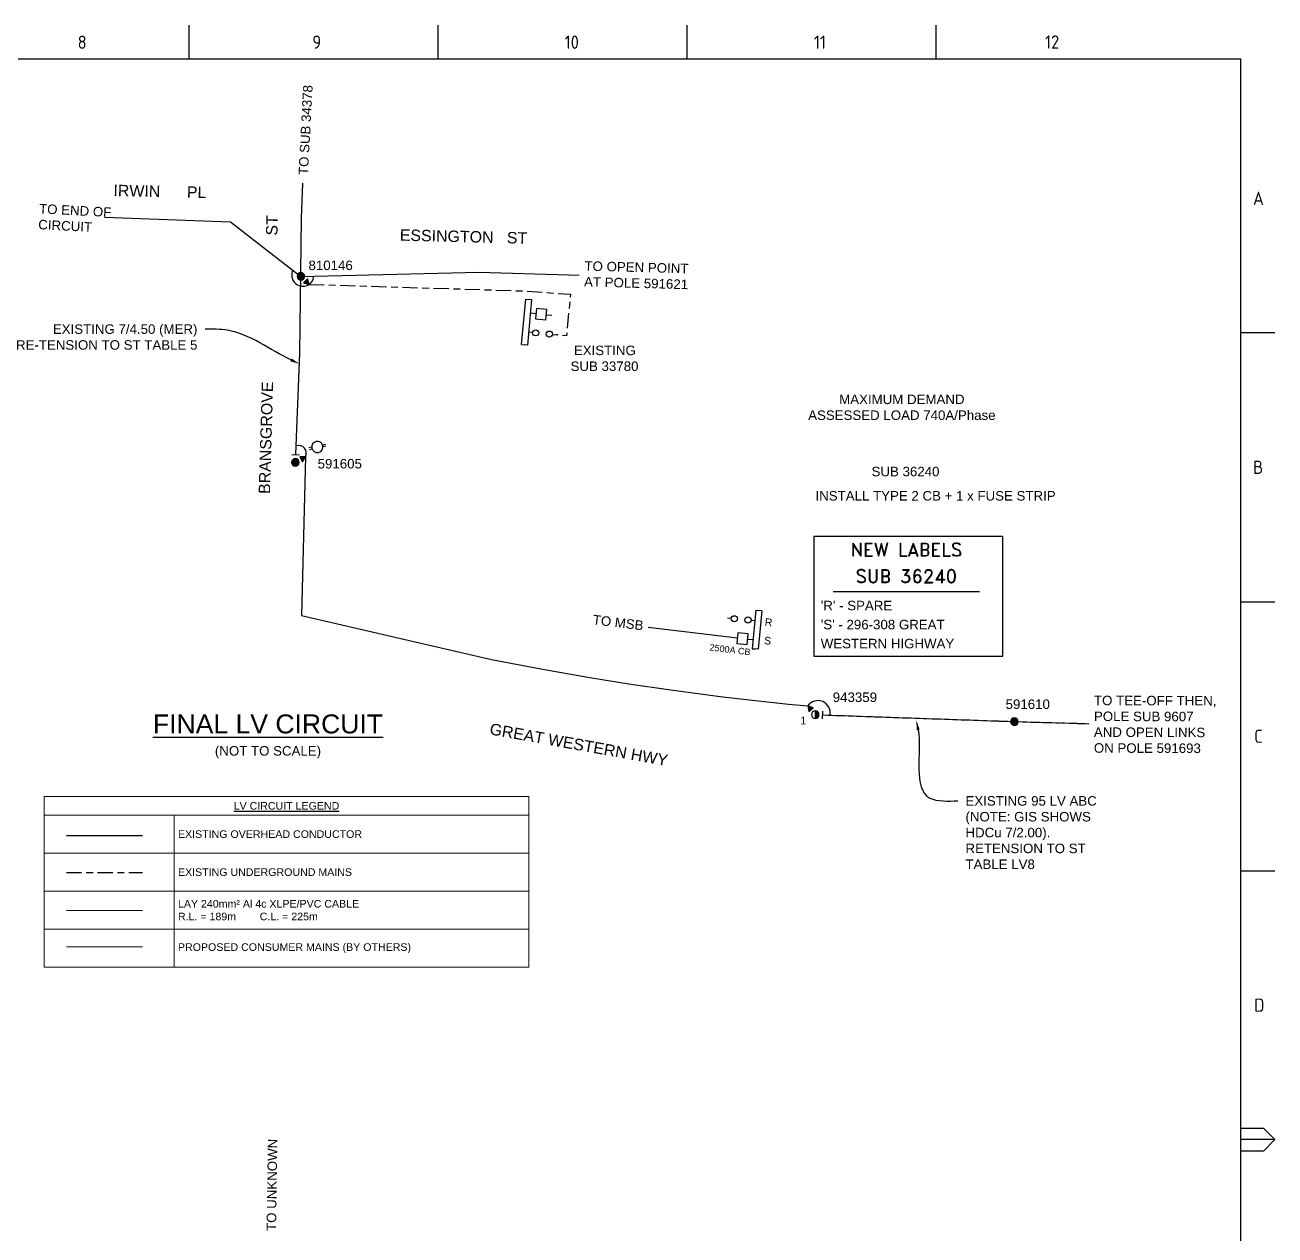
# Paper-space layout 'SHEET (3)' of a CAD drawing. Header units: metres, sheet in millimetres. Extents: x -21 to 813, y -3 to 583.
# Drawn here: x 484 to 812.8, y 265.1 to 583.4 of the extents above; entities that cross this region are included whole.
import ezdxf
from ezdxf import colors
from ezdxf.entities.mleader import LeaderData, LeaderLine
from ezdxf.enums import TextEntityAlignment as Align
from ezdxf.math import Vec2, Vec3

# ---------------------------------------------------------------- set-up
doc = ezdxf.new("R2010")
doc.units = ezdxf.units.M
doc.linetypes.add('Cable Exist OH', pattern=[1, 1, 0])
doc.linetypes.add('Cable Exist UG', pattern=[8.2, 4, -1.2, 1.8, -1.2])
doc.layers.get('0').update_dxf_attribs({"color": 6})
for name, color, linetype in [('_User Miscellaneous1', 7, 'Continuous'), ('Equip_LV_EXT', 7, 'Continuous'), ('Equip_LV_NEW', 2, 'Continuous'), ('Equip_SP_LV_EXT', 7, 'Continuous'), ('Mains_LV_EXT', 7, 'Continuous'), ('Mains_LV_NEW_Hardwired', 2, 'Continuous'), ('Mains_SL_EXT', 7, 'Continuous'), ('Notes', 7, 'Continuous'), ('OH_Details_SP_MISC', 7, 'Continuous'), ('Sub_LV_EXT', 7, 'Continuous'), ('SupportsOH_SP_TR_HV_LV_SL_EXT', 7, 'Continuous'), ('SupportsOH_SP_TR_HV_LV_SL_NEW', 2, 'Continuous'), ('SupportsUG_SP_EXT', 7, 'Continuous')]:
    doc.layers.add(name, color=color, linetype=linetype)
doc.layers.add('Cadastre Roads_SP_EXT', color=9, linetype='Continuous', lineweight=5)
doc.layers.add('Features_HIDE', color=1, linetype='Continuous', plot=False)
doc.styles.add('Elec', font='romand__.ttf')
doc.styles.add('iecARIAL', font='arial.ttf', dxfattribs={"height": 2})
doc.styles.add('iecISOCP', font='isocp.shx')
doc.styles.add('POLE_LABEL', font='arial.ttf')
doc.styles.get("Standard").update_dxf_attribs({"font": 'arial.ttf'})
doc.linetypes.add('Cable 4', pattern='A,5.25,-0.1,["o",Standard,S=2,R=0,X=1.2,Y=-0.7],-4', length=9.35)
doc.linetypes.add('Cable 5', pattern='A,10,-1,["o",Standard,S=2,R=0,X=-1,Y=-0.7],-1e-05,["o",Standard,S=2,R=0,X=-0.2,Y=-0.7],-1.2', length=12.20001)
doc.linetypes.add('Cable New UG', pattern='A,7,-0.25,["x",Standard,S=2,R=0,X=0.2,Y=-0.8],-2.1', length=9.35)

# ---------------------------------------------------------------- blocks, each defined once
blk = doc.blocks.new('A1_FRAME_TITLE')
at = {"layer": 'Notes', "color": 7, "linetype": 'Continuous'}
for p, q in [((547.7, 574.39), (547.7, 583.39)), ((613.21, 574.39), (613.21, 583.39)), ((678.72, 574.39), (678.72, 583.39)), ((744.23, 574.39), (744.23, 583.39)), ((824.37, 5.97), (824.37, 574.39)), ((833.35, 502.43), (824.35, 502.43)), ((824.37, 431.68), (833.35, 431.68)), ((824.35, 360.93), (833.35, 360.93)), ((824.37, 293.18), (830.35, 293.18)), ((830.35, 293.18), (833.35, 290.18)), ((833.35, 290.18), (824.35, 290.18)), ((833.35, 290.18), (830.35, 287.18)), ((830.35, 287.18), (824.37, 287.18))]:
    blk.add_line(p, q, dxfattribs=at)
at = {"layer": 'Notes', "color": 7, "linetype": 'Continuous', "flags": 128}
blk.add_lwpolyline([(824.37, 574.39), (149.5, 574.39)], dxfattribs=at)
at = {"color": 7}
blk.add_attdef('DRAFT_NUM', (29.9, 23.29), '', height=2.5, rotation=90, dxfattribs=at)
at = {"layer": 'Notes', "color": 7, "style": 'iecISOCP'}
for s, p in [('8', (518.36, 577.12)), ('9', (580.11, 577.12)), ('10', (646.5, 577.12)), ('11', (712.06, 577.12)), ('12', (772.87, 577.16)), ('A', (827.58, 536.06)), ('B', (827.58, 465.31)), ('C', (827.87, 394.56)), ('D', (827.87, 323.81))]:
    blk.add_text(s, height=3.5, dxfattribs=at).set_placement(p)
at = {"layer": 'Notes', "color": 7, "style": 'iecISOCP', "flags": 8}
blk.add_attdef('VERSION_NO', text='', height=2.5, rotation=90, dxfattribs=at).set_placement((302.04, 43.81), align=Align.MIDDLE_CENTER)
at = {"layer": 'Notes', "color": 7, "style": 'iecISOCP'}
for tag, p in [('CAP_NO', (513.19, 43.46)), ('IE_NUM', (513.05, 37.81)), ('REF_No_1', (335.24, 32.31)), ('REF_1', (362.52, 32.31)), ('GEN_WO', (441.71, 31.76)), ('HV_SWITCH', (513.46, 32.16)), ('REF_No_2', (335.24, 26.31)), ('REF_2', (362.52, 26.31)), ('OH_WO', (441.71, 25.81)), ('UBD_REF', (513.05, 25.83)), ('REF_No_3', (335.24, 20.31)), ('REF_3', (362.52, 20.31)), ('UG_WO', (441.71, 20.05)), ('GIS_MAP_No', (513.05, 20.04)), ('REF_No_4', (335.24, 14.31)), ('REF_4', (362.52, 14.31)), ('HV_OP_DIAG', (513.33, 14.2)), ('SUB_WO', (441.71, 13.81)), ('LGA', (512.95, 7.78)), ('ExportID', (9.08, 2.39))]:
    blk.add_attdef(tag, p, '', height=2.5, dxfattribs=at)
for tag, height, p in [('T1', 3.5, (684.37, 39.47)), ('T2', 3.5, (684.37, 34.35)), ('scale', 2.5, (567.76, 33.27)), ('T3', 3.5, (684.37, 28.92)), ('DRAWN', 2.5, (567.76, 24.93)), ('T4', 3.5, (684.37, 23.66)), ('T5', 3.5, (684.37, 18.23)), ('REV', 5, (820.05, 17.1)), ('DATE', 2.5, (567.76, 16.88)), ('T6', 3.5, (684.37, 12.97)), ('CHD', 2.5, (567.76, 8.37)), ('DESIGN', 2.5, (605.62, 9.15))]:
    blk.add_attdef(tag, text='', height=height, dxfattribs=at).set_placement(p, align=Align.CENTER)
blk.add_attdef('NUM', text='', height=7, dxfattribs=at).set_placement((792.37, 20.12), align=Align.MIDDLE_CENTER)
for tag, p in [('NS', (790.71, 8.12)), ('SHTS', (805.41, 8.12))]:
    blk.add_attdef(tag, text='', height=2.5, dxfattribs=at).set_placement(p, align=Align.MIDDLE)
at = {"layer": 'Notes', "color": 7, "style": 'iecISOCP', "flags": 1}
for tag, p in [('ProjectType', (14.17, -26.8)), ('ProjectNumber', (23.56, -26.82)), ('DrawingNumber', (35.51, -26.8)), ('ProjectDescription', (47.56, -26.83)), ('ExportDate', (60.28, -26.79)), ('ExportUserName', (69.15, -26.8)), ('DesignerCompanyName', (81.48, -26.79)), ('ExportAreaOfInterest', (97.1, -26.81)), ('GIS_SUCCESS', (112, -26.78)), ('CAD_SUCCESS', (121.79, -26.78)), ('DEPOTCODE', (132.11, -26.88)), ('ExportCategories', (140.08, -26.8)), ('Comments', (154.38, -26.88))]:
    blk.add_attdef(tag, p, '', height=1, dxfattribs=at)
blk = doc.blocks.new('CIRCUIT_BREAKER_NEW')
for points in [[(1.4, 0), (0, 0)], [(4.2, 0), (5.6, 0)]]:
    blk.add_lwpolyline(points)
blk.add_lwpolyline([(4.2, -1.4), (4.2, 1.4), (1.4, 1.4), (1.4, -1.4)], close=True)
at = {"flags": 1}
for tag, p in [('USAGE', (-4.19, 3.31)), ('ASSET_NUM', (-4.19, 2.2)), ('ORIENTATION', (-4.19, 2.93)), ('LOCATION', (-4.19, 1.83)), ('NOTES', (-4.19, 1.39)), ('Z', (0, 0))]:
    blk.add_attdef(tag, p, '', height=0.2, dxfattribs=at)
blk.add_attdef('STATE', (-4.2, 1), '', height=0.2)
blk = doc.blocks.new('*T226')
at = {"layer": 'Defpoints', "color": 8, "linetype": 'ByBlock', "lineweight": 0, "transparency": 16777216}
for p, q in [((0, 0), (127.56, 0)), ((0, 0), (0, -44.87)), ((127.56, 0), (127.56, -44.87)), ((0, -4.87), (127.56, -4.87)), ((34.23, -4.87), (34.23, -44.87)), ((0, -14.87), (127.56, -14.87)), ((0, -24.87), (127.56, -24.87)), ((0, -34.87), (127.56, -34.87)), ((0, -44.87), (127.56, -44.87))]:
    blk.add_line(p, q, dxfattribs=at)
at = {"layer": '_User Miscellaneous1', "color": 0, "linetype": 'Continuous', "transparency": 16777216, "char_height": 2}
for s, insert, width, attachment_point in [('{\\LLV CIRCUIT LEGEND}', (63.78, -2.43), 125.5563, 5), ('EXISTING OVERHEAD CONDUCTOR', (35.23, -9.87), 91.3313, 4), ('EXISTING UNDERGROUND MAINS', (35.23, -19.87), 91.3313, 4), ('LAY 240mm² Al 4c XLPE/PVC CABLE\\PR.L. = 189m        C.L. = 225m', (35.23, -29.87), 91.3313, 4), ('PROPOSED CONSUMER MAINS (BY OTHERS)', (35.23, -39.87), 91.3313, 4)]:
    blk.add_mtext(s, dxfattribs=dict(at, insert=insert, width=width, attachment_point=attachment_point))
blk = doc.blocks.new('POLE_EXT')
blk.add_hatch(color=256).paths.add_polyline_path([(-1, 0, 1), (1, 0, 1)])
blk.add_lwpolyline([(-1, 0, 1), (1, 0, 1)], format="xyb", close=True)
for tag, height, flags, p in [('pNumber', 2.5, 8, (-17.84, 2.07)), ('OWNED_BY', 0.2, 9, (1.35, -0.4)), ('SPECIAL_USE', 0.2, 9, (1.35, -0.8)), ('STATE', 0.2, 9, (1.35, -1)), ('cLV', 0.2, 9, (1.35, -1.4)), ('hDepth', 0.2, 9, (1.35, -1.6)), ('hDia', 0.2, 9, (1.35, -1.8)), ('cHV', 0.2, 9, (1.35, -2)), ('PARENT', 0.2, 9, (1.35, -0.6)), ('USAGE', 0.2, 9, (1.35, -1.2)), ('LBRACKET', 0.2, 9, (1.35, -2.2)), ('LExisting', 0.2, 9, (1.35, -2.4)), ('LANTNUMBER', 0.2, 9, (1.35, -2.6)), ('LOther', 0.2, 9, (1.35, -2.8)), ('LRemove', 0.2, 9, (1.35, -3)), ('LEGEND', 0.2, 9, (1.35, -3.2)), ('cLinedev', 0.2, 9, (1.35, -3.4)), ('pExisting', 0.2, 9, (1.35, -3.8)), ('pFooting', 0.2, 9, (1.35, -4.4)), ('pNew', 0.2, 9, (1.35, -4.6)), ('pRelocate', 0.2, 9, (1.35, -5)), ('pRemove', 0.2, 9, (1.35, -5.2)), ('pReplace', 0.2, 9, (1.35, -5.4)), ('pStay', 0.2, 9, (1.35, -5.6)), ('pType', 0.2, 9, (1.35, -5.8)), ('cspan', 0.2, 9, (1.35, -6)), ('STREETNAME', 0.2, 9, (1.35, -6.2)), ('SUBURB', 0.2, 9, (1.35, -6.4)), ('LOCATION', 0.2, 9, (1.35, -3.6)), ('PFNUMBER', 0.2, 9, (1.35, -4)), ('NEWPFNUMBER', 0.2, 9, (1.35, -4.2)), ('NOTES', 0.2, 9, (1.35, -6.6)), ('OPERATED_BY', 0.2, 9, (1.36, -7.01)), ('MAINTAINED_BY', 0.2, 9, (1.36, -6.81))]:
    blk.add_attdef(tag, text='', height=height, dxfattribs=dict(flags=flags)).set_placement(p, align=Align.MIDDLE_LEFT)
at = {"style": 'POLE_LABEL'}
for tag, height, flags, p in [('STRUCTURE_PLANT_NUMBER', 0.2, 9, (1.35, 0.03)), ('ASSET_NUM', 2.5, 8, (2, 2)), ('STREET_CODE', 0.2, 9, (1.35, -0.2))]:
    blk.add_attdef(tag, text='', height=height, dxfattribs=dict(at, flags=flags)).set_placement(p, align=Align.MIDDLE_LEFT)
at = {"flags": 1}
blk.add_attdef('Z', (1.35, -7.33), '', height=0.2, dxfattribs=at)
blk = doc.blocks.new('*U214')
for tag, flags, p in [('CONNECTOR_TYPE', 9, (1.5, 0)), ('CONSTRUCTED_VOLTAGE', 9, (1.5, -0.2)), ('OPERATING_VOLTAGE', 9, (1.5, -0.6)), ('ORIENTATION', 9, (1.5, -0.8)), ('OWNED_BY', 9, (1.5, -1)), ('OPERATED_BY', 9, (1.5, -1.2)), ('STATE', 9, (1.5, -1.6)), ('Z', 1, (1.5, -2.2)), ('NO_PHASES', 9, (1.5, -0.4)), ('MAINTAINED_BY', 9, (1.5, -1.4)), ('USAGE', 9, (1.5, -1.8)), ('NOTES', 9, (1.5, -2))]:
    blk.add_attdef(tag, text='', height=0.2, dxfattribs=dict(flags=flags)).set_placement(p, align=Align.MIDDLE_LEFT)
blk.add_wipeout([(-0.12, 0.22), (1.61, 1.16), (1.85, 0.72), (0.12, -0.22)])
blk.add_line((2.21, 0.06), (1.25, 1.82))
blk = doc.blocks.new('UGOH_NEW')
blk.add_hatch(color=256).paths.add_polyline_path([(-0.75, 1.7), (0.75, 1.7), (0, 3)])
blk.add_lwpolyline([(-0.75, 1.7), (0.75, 1.7), (0, 3)], close=True)
for tag, flags, p in [('CONSTRUCTED_VOLTAGE', 9, (1.5, 0)), ('ACTUAL_STATUS', 9, (1.5, -1.6)), ('OPERATING_VOLTAGE', 9, (1.5, -0.2)), ('ORIENTATION', 9, (1.5, -0.4)), ('STATE', 9, (1.5, -0.6)), ('OWNED_BY', 9, (1.5, -1)), ('OPERATED_BY', 9, (1.5, -1.2)), ('TYPE', 1, (1.5, -2)), ('USAGE', 9, (1.5, -0.8)), ('MAINTAINED_BY', 9, (1.5, -1.4)), ('NUMBER_OF_PHASES', 9, (1.5, -1.8))]:
    blk.add_attdef(tag, text='', height=0.2, dxfattribs=dict(flags=flags)).set_placement(p, align=Align.MIDDLE_LEFT)
blk = doc.blocks.new('LV_OH_LINKS_OPEN_EXT')
for p, q in [((-0.17, 4.97), (-0.17, 5.46)), ((0.17, 4.97), (0.17, 5.46)), ((-0.17, 3), (-0.17, 2.5)), ((0.17, 3), (0.17, 2.5))]:
    blk.add_line(p, q)
blk.add_lwpolyline([(0, 2.99, 1), (0, 4.98, 1)], format="xyb", close=True)
at = {"flags": 9}
for tag, p in [('ACTUAL_STATUS', (0, 0)), ('CONSTRUCTED_VOLTAGE', (0, -0.2)), ('OPERATING_VOLTAGE', (0, -0.6)), ('ORIENTATION', (0, -0.8)), ('OWNED_BY', (0, -1)), ('STATE', (0, -1.2)), ('SWITCH_TYPE', (0, -1.4)), ('NO_PHASES', (0, -0.4)), ('USAGE', (0, -1.6)), ('LEGEND', (0, -1.8)), ('NOTES', (0, -2))]:
    blk.add_attdef(tag, text='', height=0.2, dxfattribs=at).set_placement(p, align=Align.MIDDLE_LEFT)
at = {"flags": 1}
blk.add_attdef('Z', (0, 0), '', height=0.2, dxfattribs=at)
blk = doc.blocks.new('POLE_REPLACE_NEW')
for tag, height, flags, p in [('cLinedev', 0.2, 9, (1.5, -3.2)), ('LRemove', 0.2, 9, (1.5, -2.8)), ('LEGEND', 0.2, 9, (1.5, -3)), ('cspan', 0.2, 9, (1.5, -5.6)), ('SUBURB', 0.2, 9, (1.5, -5.8)), ('STREETNAME', 0.2, 9, (1.5, -6)), ('OPERATED_BY', 0.2, 9, (1.5, -6.6)), ('pExisting', 0.2, 9, (1.5, -3.4)), ('PFNUMBER', 0.2, 9, (1.5, -3.6)), ('NEWPFNUMBER', 0.2, 9, (1.5, -3.8)), ('pFooting', 0.2, 9, (1.5, -4)), ('pNew', 0.2, 9, (1.5, -4.2)), ('pRelocate', 0.2, 9, (1.5, -4.6)), ('pRemove', 0.2, 9, (1.5, -4.8)), ('pReplace', 0.2, 9, (1.5, -5)), ('pStay', 0.2, 9, (1.5, -5.2)), ('pType', 0.2, 9, (1.5, -5.4)), ('LOCATION', 0.2, 9, (1.5, -6.2)), ('NOTES', 0.2, 9, (1.5, -6.4)), ('pNumber', 2, 8, (1.5, -4.4)), ('Z', 0.2, 1, (1.5, -7)), ('MAINTAINED_BY', 0.2, 9, (1.5, -6.8))]:
    blk.add_attdef(tag, text='', height=height, dxfattribs=dict(flags=flags)).set_placement(p, align=Align.MIDDLE_LEFT)
blk.add_wipeout([(0, 1), (-0.13, 0.99), (-0.25, 0.97), (-0.37, 0.93), (-0.48, 0.88), (-0.59, 0.81), (-0.68, 0.73), (-0.77, 0.64), (-0.84, 0.54), (-0.9, 0.43), (-0.95, 0.31), (-0.98, 0.19), (-1, 0.06), (-1, -0.06), (-0.98, -0.19), (-0.95, -0.31), (-0.9, -0.43), (-0.84, -0.54), (-0.77, -0.64), (-0.68, -0.73), (-0.59, -0.81), (-0.48, -0.88), (-0.37, -0.93), (-0.25, -0.97), (-0.13, -0.99), (0, -1), (0.13, -0.99), (0.25, -0.97), (0.37, -0.93), (0.48, -0.88), (0.59, -0.81), (0.68, -0.73), (0.77, -0.64), (0.84, -0.54), (0.9, -0.43), (0.95, -0.31), (0.98, -0.19), (1, -0.06), (1, 0.06), (0.98, 0.19), (0.95, 0.31), (0.9, 0.43), (0.84, 0.54), (0.77, 0.64), (0.68, 0.73), (0.59, 0.81), (0.48, 0.88), (0.37, 0.93), (0.25, 0.97), (0.13, 0.99)])
h = blk.add_hatch(color=256)
edge = h.paths.add_edge_path()
edge.add_arc((0, 0), 1, 270, 450)
edge.add_line((0, 1), (0, -1))
blk.add_lwpolyline([(0, 1), (0, -1)])
at = {"lineweight": -3}
blk.add_arc((0, 0), 1, 90, 270, dxfattribs=at)
blk.add_arc((0, 0), 1, 270, 90)
at = {"style": 'POLE_LABEL', "flags": 9}
blk.add_attdef('STRUCTURE_PLANT_NUMBER', text='', height=0.2, dxfattribs=at).set_placement((1.5, 0.24), align=Align.MIDDLE_LEFT)
for tag, height, flags, p in [('STREET_CODE', 0.2, 9, (1.5, 0)), ('ASSET_NUM', 2.5, 8, (2, 2)), ('OWNED_BY', 0.2, 9, (1.5, -0.2)), ('SPECIAL_USE', 0.2, 9, (1.5, -0.6)), ('STATE', 0.2, 9, (1.5, -0.8)), ('cLV', 0.2, 9, (1.5, -1.2)), ('cHV', 0.2, 9, (1.5, -1.8)), ('PARENT', 0.2, 9, (1.5, -0.4)), ('USAGE', 0.2, 9, (1.5, -1)), ('hDepth', 0.2, 9, (1.5, -1.4)), ('hDia', 0.2, 9, (1.5, -1.6)), ('LBRACKET', 0.2, 9, (1.5, -2)), ('LExisting', 0.2, 9, (1.5, -2.2)), ('LANTNUMBER', 0.2, 9, (1.5, -2.4)), ('LOther', 0.2, 9, (1.5, -2.6))]:
    blk.add_attdef(tag, text='', height=height, dxfattribs=dict(flags=flags)).set_placement(p, align=Align.MIDDLE_LEFT)
blk = doc.blocks.new('LV_UG_DFUSE_OPEN_NEW')
for points in [[(1, 0), (0, 0)], [(6.2, 0.01), (7.2, 0.01)]]:
    blk.add_lwpolyline(points)
for centre in [(1.8, 0), (5.4, 0.01)]:
    blk.add_circle(centre, 0.8)
at = {"flags": 1}
blk.add_attdef('Z', (0, 0), '', height=0.2, rotation=90, dxfattribs=at)
at = {"flags": 9}
for tag, p in [('ACTUAL_STATUS', (0, 0)), ('CONSTRUCTED_VOLTAGE', (0, -0.2)), ('OPERATING_VOLTAGE', (0, -0.6)), ('ORIENTATION', (0, -0.8)), ('STATE', (0, -1)), ('SWITCH_TYPE', (0, -1.2)), ('NO_PHASES', (0, -0.4)), ('USAGE', (0, -1.4)), ('NOTES', (0, -1.6))]:
    blk.add_attdef(tag, text='', height=0.2, dxfattribs=at).set_placement(p, align=Align.MIDDLE_LEFT)
blk = doc.blocks.new('*U243')
at = {"layer": 'Sub_LV_EXT'}
for p, q in [((-1.6, 0), (-1.6, 12)), ((-1.6, 12), (-0.8, 12)), ((0, 12), (-0.8, 12)), ((0, 0), (0, 12)), ((-1.6, 0), (-0.8, 0)), ((0, 0), (-0.8, 0))]:
    blk.add_line(p, q, dxfattribs=at)

psp = doc.layouts.new('SHEET (3)')

# ---------------------------------------------------------------- linework, layer by layer
at = {"layer": '_User Miscellaneous1', "color": 7, "linetype": 'Continuous', "flags": 128}
psp.add_lwpolyline([(494.85, 370.2), (514.85, 370.2)], dxfattribs=at)
at = {"layer": 'Mains_LV_NEW_Hardwired', "linetype": 'Continuous'}
for centre, radius, start, end in [((557.05, 517.61), 2.93, 153.6828, 355.008), ((692.57, 402.44), 3.23, 349.4548, 145.4474)]:
    psp.add_arc(centre, radius, start, end, dxfattribs=at)
at = {"layer": 'Mains_SL_EXT', "linetype": 'Cable Exist OH'}
for points in [[(691.84, 401.98), (744.24, 400.17)], [(744.24, 400.17), (768.46, 399.47), (795.74, 398.67)]]:
    psp.add_lwpolyline(points, dxfattribs=at)
at = {"layer": 'Notes', "lineweight": 30}
psp.add_line((696.56, 434.4), (735.06, 434.4), dxfattribs=at)
at = {"layer": 'Notes'}
for p, q in [((676.2, 429.46), (675.29, 419.32)), ((676.2, 429.46), (677, 429.39)), ((677.79, 429.32), (676.88, 419.18)), ((677.79, 429.32), (677, 429.39)), ((675.29, 419.32), (676.08, 419.25)), ((676.88, 419.18), (676.08, 419.25))]:
    psp.add_line(p, q, dxfattribs=at)
psp.add_lwpolyline([(691.45, 417.35), (741.2, 417.35), (741.2, 448.88), (691.45, 448.88)], close=True, dxfattribs=at)
at = {"layer": 'Notes', "linetype": 'Cable 5', "flags": 128}
psp.add_lwpolyline([(669.94, 422.24), (647.91, 424.92)], dxfattribs=at)
at = {"layer": 'Notes', "linetype": 'Cable Exist UG'}
psp.add_lwpolyline([(494.85, 360.42), (514.85, 360.42)], dxfattribs=at)
at = {"layer": 'Notes', "linetype": 'Cable New UG', "lineweight": 0, "flags": 128}
psp.add_lwpolyline([(494.85, 350.42), (514.85, 350.42)], dxfattribs=at)
at = {"layer": 'Notes', "linetype": 'Cable 5', "lineweight": 0, "flags": 128}
psp.add_lwpolyline([(494.85, 340.94), (514.85, 340.94)], dxfattribs=at)
at = {"layer": 'OH_Details_SP_MISC', "linetype": 'Continuous', "flags": 128}
psp.add_lwpolyline([(556.49, 516.27), (556.54, 517.27), (556.54, 517.28)], dxfattribs=at)

# ---------------------------------------------------------------- block references
psp.add_blockref('*T226', (488.97, 380.41))
at = {"layer": 'Equip_LV_NEW'}
for p, rotation in [((623.69, 501.93), 174.7959042768312), ((668.78, 427.37), 354.7959042768312)]:
    psp.add_blockref('LV_UG_DFUSE_OPEN_NEW', p, dxfattribs=dict(at, rotation=rotation))
at = {"layer": 'Equip_SP_LV_EXT', "xscale": 1.5, "yscale": 1.5, "zscale": 1.5, "rotation": 102.9693710749751}
psp.add_blockref('LV_OH_LINKS_OPEN_EXT', (566.7, 473.74), dxfattribs=at)
at = {"layer": 'Notes', "linetype": 'Cable 4'}
for p, rotation in [((556.54, 517.27), 225.3854606584915), ((691.84, 401.98), 40.06594790787047)]:
    psp.add_blockref('UGOH_NEW', p, dxfattribs=dict(at, rotation=rotation))
at = {"layer": 'Notes', "lineweight": 0}
for p, rotation in [((616.96, 507.59), 354.5684522671601), ((675.51, 421.71), 174.5684522671601)]:
    psp.add_blockref('CIRCUIT_BREAKER_NEW', p, dxfattribs=dict(at, rotation=rotation))
at = {"layer": 'SupportsOH_SP_TR_HV_LV_SL_EXT'}
ref = psp.add_blockref('POLE_EXT', (556.54, 517.27), dxfattribs=at)
ref.add_attrib('ASSET_NUM', '810146', dxfattribs={"layer": '0', "height": 2.5, "style": 'POLE_LABEL'}).set_placement((558.54, 520.17), align=Align.MIDDLE_LEFT)
ref = psp.add_blockref('POLE_EXT', (744.24, 400.17), dxfattribs=at)
ref.add_attrib('ASSET_NUM', '591610', dxfattribs={"layer": '0', "height": 2.5, "style": 'POLE_LABEL'}).set_placement((747.76, 402.73), align=Align.BOTTOM_CENTER)
at = {"layer": 'SupportsUG_SP_EXT'}
psp.add_blockref('A1_FRAME_TITLE', (-20.55, 0), dxfattribs=at)

# ---------------------------------------------------------------- texts
at = {"layer": 'Cadastre Roads_SP_EXT'}
for s, rotation, p in [('BRANSGROVE                                 ST', 88.3684, (548.41, 460)), ('ESSINGTON   ST', 358.5918, (582.52, 526.67)), ('GREAT WESTERN HWY', 349.8503, (606.02, 396.82))]:
    psp.add_text(s, height=3, rotation=rotation, dxfattribs=at).set_placement(p)
at = {"layer": 'Notes', "color": 0, "lineweight": 0, "char_height": 2.5, "attachment_point": 1}
for s, width, insert in [('\\pi0.96407;EXISTING \\P\\pi0.097766;SUB 33780', 17.7348, (627.39, 499.05)), ('\\pi8.5646;SUB 36240', 34.6685, (698.11, 467.18))]:
    psp.add_mtext_dynamic_manual_height_columns(s, width=width, gutter_width=4, heights=[0], dxfattribs=dict(at, insert=insert))
at = {"layer": 'Notes', "insert": (715.81, 441.88), "char_height": 3.5, "attachment_point": 5, "line_spacing_factor": 1.2, "style": 'Elec'}
psp.add_mtext('NEW LABELS\\PSUB 36240', dxfattribs=at)
at = {"layer": 'Notes', "insert": (693.31, 425.66), "char_height": 2.5, "width": 43.2621, "attachment_point": 4, "line_spacing_factor": 1.2}
psp.add_mtext("'R' - SPARE\\P'S' - 296-308 GREAT WESTERN HIGHWAY", dxfattribs=at)
at = {"layer": 'Notes', "attachment_point": 1, "style": 'iecARIAL'}
for s, insert, char_height, width, rotation in [('TO MSB', (633.52, 428.26), 2.5, 22.4767, 353.0284), ('R', (678.68, 427.37), 2, 1.1319, 354.5685), ('S', (678.5, 422.53), 2, 1.1319, 354.5685), ('2500A CB', (664.17, 420.57), 1.7, 12.7788, 353.0284)]:
    psp.add_mtext(s, dxfattribs=dict(at, insert=insert, char_height=char_height, width=width, rotation=rotation))
at = {"layer": 'Notes', "insert": (547.88, 402.04), "char_height": 2, "attachment_point": 2, "style": 'iecARIAL'}
psp.add_mtext_dynamic_manual_height_columns('{\\H2.5x;\\LFINAL LV CIRCUIT\\P\\H0.5x;\\l(NOT TO SCALE)}', width=83.9866, gutter_width=9, heights=[0], dxfattribs=at)

# ---------------------------------------------------------------- leaders
at = {"layer": 'Notes'}
ml = psp.add_multileader_mtext('Standard', dxfattribs=at)
ml.set_content('MAXIMUM DEMAND ASSESSED LOAD 740A/Phase ', color=256)
ml.set_leader_properties()
ml.build(insert=Vec2(0, 0))
ml.multileader.update_dxf_attribs({"leader_type": 0, "has_text_frame": 1, "arrow_head_size": 2.5})
ctx = ml.context
ctx.base_point, ctx.char_height, ctx.arrow_head_size, ctx.plane_origin = Vec3(688.05, 484.9), 2.5, 2.5, Vec3(680.05, 454.16)
ctx.text_align_type = 1
notes = []
notes.append((ctx, [(0, (1, 1, 0), (680.05, 484.9), (1, 0), 8, [(0, [(680.05, 454.16)], 0, [])])]))
ctx.mtext.insert, ctx.mtext.width, ctx.mtext.alignment, ctx.mtext.flow_direction = Vec3(714.64, 486.17), 50.9139, 2, 5
ml = psp.add_multileader_mtext('Standard', dxfattribs=at)
ml.set_content('INSTALL TYPE 2 CB + 1 x FUSE STRIP ', color=256)
ml.set_leader_properties()
ml.build(insert=Vec2(0, 0))
ml.multileader.update_dxf_attribs({"leader_type": 0, "has_text_frame": 1, "arrow_head_size": 2.5})
ctx = ml.context
ctx.base_point, ctx.char_height, ctx.arrow_head_size, ctx.plane_origin = Vec3(690.16, 459.53), 2.5, 2.5, Vec3(682.16, 428.78)
ctx.text_align_type = 1
notes.append((ctx, [(0, (1, 1, 0), (682.16, 459.53), (1, 0), 8, [(0, [(682.16, 428.78)], 0, [])])]))
ctx.mtext.insert, ctx.mtext.alignment, ctx.mtext.flow_direction = Vec3(723.51, 460.8), 2, 5
for ctx, leaders in notes:
    for number, flags, end, landing, length, lines in leaders:
        leader = LeaderData()
        leader.index, (leader.has_last_leader_line, leader.has_dogleg_vector, leader.attachment_direction) = number, flags
        leader.last_leader_point, leader.dogleg_vector, leader.dogleg_length = Vec3(end), Vec3(landing), length
        for number, points, colour, breaks in lines:
            line = LeaderLine()
            line.index, line.vertices, line.color, line.breaks = number, Vec3.list(points), colors.encode_raw_color(colour), breaks
            leader.lines.append(line)
        ctx.leaders.append(leader)

# ---------------------------------------------------------------- next in the draw order: block references
at = {"layer": 'Equip_LV_NEW'}
for p, rotation in [((555.1, 468.33), 59.02151321293618), ((691.84, 401.97), 329.6691592481268)]:
    psp.add_blockref('*U214', p, dxfattribs=dict(at, rotation=rotation))

# ---------------------------------------------------------------- next in the draw order: leaders
at = {"layer": 'Notes'}
ml = psp.add_multileader_mtext('Standard', dxfattribs=at)
ml.set_content('TO END OF CIRCUIT', color=256)
ml.set_leader_properties()
ml.build(insert=Vec2(0, 0))
ml.multileader.update_dxf_attribs({"leader_type": 0, "arrow_head_size": 2.5})
ctx = ml.context
ctx.base_point, ctx.char_height, ctx.arrow_head_size, ctx.plane_origin, ctx.plane_x_axis, ctx.plane_y_axis = Vec3(485.68, 535.18), 2.5, 2.5, Vec3(469.67, 545.13), Vec3(0.998657, -0.051812), Vec3(0.051812, 0.998657)
notes = []
notes.append((ctx, [(0, (1, 1, 0), (477.69, 535.6), (0.998657, -0.051812), 8, [(0, [(462.18, 552.93), (472.94, 543.88)], 0, [])])]))
ctx.mtext.insert, ctx.mtext.text_direction, ctx.mtext.rotation, ctx.mtext.width, ctx.mtext.flow_direction = Vec3(487.74, 536.35), Vec3(0.998657, -0.051812), 6.23135, 21.5726, 5
ctx.mtext.has_bg_fill, ctx.mtext.bg_color, ctx.mtext.bg_scale_factor, ctx.mtext.bg_transparency, ctx.mtext.use_window_bg_color = 1, -1027028792, 1.5, 0, 1
ml = psp.add_multileader_mtext('Standard', dxfattribs=at)
ml.set_content('EXISTING 95 LV ABC (NOTE: GIS SHOWS HDCu 7/2.00). RETENSION TO ST TABLE LV8', color=256)
ml.set_leader_properties()
ml.build(insert=Vec2(0, 0))
ml.multileader.update_dxf_attribs({"leader_type": 2, "arrow_head_size": 2.5})
ctx = ml.context
ctx.base_point, ctx.char_height, ctx.arrow_head_size, ctx.plane_origin = Vec3(729.38, 379.28), 2.5, 2.5, Vec3(704.69, 396.54)
notes.append((ctx, [(0, (1, 1, 0), (721.38, 379.28), (1, 0), 8, [(0, [(718.48, 400.44), (722.03, 380.02)], 0, [])])]))
ctx.mtext.insert, ctx.mtext.width, ctx.mtext.flow_direction = Vec3(731.38, 380.55), 35.852, 5
ctx.mtext.has_bg_fill, ctx.mtext.bg_color, ctx.mtext.bg_scale_factor, ctx.mtext.bg_transparency, ctx.mtext.use_window_bg_color = 1, -1027028792, 1.5, 0, 1
ml = psp.add_multileader_mtext('Standard', dxfattribs=at)
ml.set_content('TO UNKNOWN', color=256)
ml.set_leader_properties()
ml.build(insert=Vec2(0, 0))
ml.multileader.update_dxf_attribs({"leader_type": 0, "dogleg_length": 5, "arrow_head_size": 2.5})
ctx = ml.context
ctx.base_point, ctx.char_height, ctx.arrow_head_size, ctx.plane_origin, ctx.plane_x_axis, ctx.plane_y_axis = Vec3(548.74, 264.54), 2.5, 2.5, Vec3(589.9, 226.62), Vec3(0.015534, 0.999879), Vec3(-0.999879, 0.015534)
ctx.text_align_type = 2
notes.append((ctx, [(1, (1, 1, 0), (549.25, 297.41), (-0.015534, -0.999879), 5, [(0, [(528.96, 309.74)], 0, [])])]))
ctx.mtext.insert, ctx.mtext.text_direction, ctx.mtext.rotation, ctx.mtext.width, ctx.mtext.alignment, ctx.mtext.flow_direction = Vec3(547.87, 290.43), Vec3(0.015534, 0.999879), 1.555262, 23.7469, 3, 5
ctx.mtext.has_bg_fill, ctx.mtext.bg_color, ctx.mtext.bg_scale_factor, ctx.mtext.bg_transparency, ctx.mtext.use_window_bg_color = 1, -1027028792, 1.5, 0, 1
for ctx, leaders in notes:
    for number, flags, end, landing, length, lines in leaders:
        leader = LeaderData()
        leader.index, (leader.has_last_leader_line, leader.has_dogleg_vector, leader.attachment_direction) = number, flags
        leader.last_leader_point, leader.dogleg_vector, leader.dogleg_length = Vec3(end), Vec3(landing), length
        for number, points, colour, breaks in lines:
            line = LeaderLine()
            line.index, line.vertices, line.color, line.breaks = number, Vec3.list(points), colors.encode_raw_color(colour), breaks
            leader.lines.append(line)
        ctx.leaders.append(leader)

# ---------------------------------------------------------------- next in the draw order: linework, layer by layer
at = {"layer": 'Mains_LV_NEW_Hardwired', "linetype": 'Continuous'}
psp.add_arc((555.9, 470.75), 2.07, 331.8317, 107.3404, dxfattribs=at)
at = {"layer": 'OH_Details_SP_MISC', "linetype": 'Continuous', "flags": 128}
psp.add_lwpolyline([(504.91, 532.81), (537.98, 531.61), (556.54, 517.27), (603.36, 518.35), (629.92, 517.61)], dxfattribs=at)

# ---------------------------------------------------------------- next in the draw order: block references
at = {"layer": 'Notes', "linetype": 'Cable 4', "rotation": 298.8493347148154}
psp.add_blockref('UGOH_NEW', (555.1, 468.33), dxfattribs=at)
at = {"layer": 'SupportsOH_SP_TR_HV_LV_SL_NEW'}
ref = psp.add_blockref('POLE_REPLACE_NEW', (691.84, 401.98), dxfattribs=at)
ref.add_attrib('ASSET_NUM', '943359', dxfattribs={"layer": 'Features_HIDE', "height": 2.5}).set_placement((696.46, 406.56), align=Align.MIDDLE_LEFT)
ref.add_attrib('pNumber', '1', dxfattribs={"layer": '0', "height": 2}).set_placement((687.91, 400.41), align=Align.MIDDLE_LEFT)

# ---------------------------------------------------------------- next in the draw order: texts
at = {"layer": 'Cadastre Roads_SP_EXT'}
psp.add_text('IRWIN      PL', height=3, rotation=358.7142, dxfattribs=at).set_placement((507.2, 538.4))

# ---------------------------------------------------------------- next in the draw order: leaders
at = {"layer": 'Notes'}
ml = psp.add_multileader_mtext('Standard', dxfattribs=at)
ml.set_content('TO TEE-OFF THEN, POLE SUB 9607 AND OPEN LINKS ON POLE 591693', color=256)
ml.set_leader_properties()
ml.build(insert=Vec2(0, 0))
ml.multileader.update_dxf_attribs({"leader_type": 0, "arrow_head_size": 2.5})
ctx = ml.context
ctx.base_point, ctx.char_height, ctx.arrow_head_size, ctx.plane_origin, ctx.plane_x_axis, ctx.plane_y_axis = Vec3(763.18, 405.71), 2.5, 2.5, Vec3(746.7, 414.86), Vec3(0.999996, -0.002828), Vec3(0.002828, 0.999996)
notes = []
notes.append((ctx, [(0, (1, 1, 0), (755.18, 405.73), (0.999996, -0.002828), 8, [(0, [(738.84, 422.28), (750.03, 413.77)], 0, [])])]))
ctx.mtext.insert, ctx.mtext.text_direction, ctx.mtext.rotation, ctx.mtext.width, ctx.mtext.flow_direction = Vec3(765.19, 406.97), Vec3(0.999996, -0.002828), 6.280357, 34.1533, 5
ctx.mtext.has_bg_fill, ctx.mtext.bg_color, ctx.mtext.bg_scale_factor, ctx.mtext.bg_transparency, ctx.mtext.use_window_bg_color = 1, -1027028792, 1.5, 0, 1
for ctx, leaders in notes:
    for number, flags, end, landing, length, lines in leaders:
        leader = LeaderData()
        leader.index, (leader.has_last_leader_line, leader.has_dogleg_vector, leader.attachment_direction) = number, flags
        leader.last_leader_point, leader.dogleg_vector, leader.dogleg_length = Vec3(end), Vec3(landing), length
        for number, points, colour, breaks in lines:
            line = LeaderLine()
            line.index, line.vertices, line.color, line.breaks = number, Vec3.list(points), colors.encode_raw_color(colour), breaks
            leader.lines.append(line)
        ctx.leaders.append(leader)

# ---------------------------------------------------------------- next in the draw order: linework, layer by layer
at = {"layer": 'Notes', "linetype": 'Cable New UG', "flags": 128}
psp.add_lwpolyline([(557.72, 469.78), (556.71, 428.1), (606.67, 416.46), (619.65, 414), (632.01, 411.83), (643.36, 410.03), (653.29, 408.57), (666.84, 406.79), (675.3, 405.79), (684.82, 404.77), (689.91, 404.27)], dxfattribs=at)

# ---------------------------------------------------------------- next in the draw order: leaders
at = {"layer": 'Notes'}
ml = psp.add_multileader_mtext('Standard', dxfattribs=at)
ml.set_content('TO SUB 34378', color=256)
ml.set_leader_properties()
ml.build(insert=Vec2(0, 0))
ml.multileader.update_dxf_attribs({"leader_type": 0, "arrow_head_size": 2.5})
ctx = ml.context
ctx.base_point, ctx.char_height, ctx.arrow_head_size, ctx.plane_origin, ctx.plane_x_axis, ctx.plane_y_axis = Vec3(557.08, 541.95), 2.5, 2.5, Vec3(547.13, 525.94), Vec3(0.052284, 0.998632), Vec3(-0.998632, 0.052284)
notes = []
notes.append((ctx, [(0, (1, 1, 0), (556.66, 533.96), (0.052284, 0.998632), 8, [(0, [(539.32, 518.45), (548.38, 529.21)], 0, [])])]))
ctx.mtext.insert, ctx.mtext.text_direction, ctx.mtext.rotation, ctx.mtext.width, ctx.mtext.flow_direction = Vec3(555.91, 544.01), Vec3(0.052284, 0.998632), 1.518488, 25.1694, 5
ctx.mtext.has_bg_fill, ctx.mtext.bg_color, ctx.mtext.bg_scale_factor, ctx.mtext.bg_transparency, ctx.mtext.use_window_bg_color = 1, -1027028792, 1.5, 0, 1
ml = psp.add_multileader_mtext('Standard', dxfattribs=at)
ml.set_content('TO OPEN POINT AT POLE 591621', color=256)
ml.set_leader_properties()
ml.build(insert=Vec2(0, 0))
ml.multileader.update_dxf_attribs({"leader_type": 0, "arrow_head_size": 2.5})
ctx = ml.context
ctx.base_point, ctx.char_height, ctx.arrow_head_size, ctx.plane_origin, ctx.plane_x_axis, ctx.plane_y_axis = Vec3(629.15, 520.07), 2.5, 2.5, Vec3(612.89, 529.6), Vec3(0.999656, -0.026245), Vec3(0.026245, 0.999656)
notes.append((ctx, [(0, (1, 1, 0), (621.15, 520.28), (0.999656, -0.026245), 8, [(0, [(605.2, 537.21), (616.19, 528.43)], 0, [])])]))
ctx.mtext.insert, ctx.mtext.text_direction, ctx.mtext.rotation, ctx.mtext.width, ctx.mtext.flow_direction = Vec3(631.18, 521.28), Vec3(0.999656, -0.026245), 6.256937, 31.8166, 5
ctx.mtext.has_bg_fill, ctx.mtext.bg_color, ctx.mtext.bg_scale_factor, ctx.mtext.bg_transparency, ctx.mtext.use_window_bg_color = 1, -1027028792, 1.5, 0, 1
for ctx, leaders in notes:
    for number, flags, end, landing, length, lines in leaders:
        leader = LeaderData()
        leader.index, (leader.has_last_leader_line, leader.has_dogleg_vector, leader.attachment_direction) = number, flags
        leader.last_leader_point, leader.dogleg_vector, leader.dogleg_length = Vec3(end), Vec3(landing), length
        for number, points, colour, breaks in lines:
            line = LeaderLine()
            line.index, line.vertices, line.color, line.breaks = number, Vec3.list(points), colors.encode_raw_color(colour), breaks
            leader.lines.append(line)
        ctx.leaders.append(leader)

# ---------------------------------------------------------------- next in the draw order: linework, layer by layer
at = {"layer": 'Mains_LV_EXT', "linetype": 'Cable Exist UG', "flags": 128}
psp.add_lwpolyline([(558.67, 515.17), (614.55, 513.46), (627.45, 512.55), (626.39, 501.64), (623.69, 501.93)], dxfattribs=at)
at = {"layer": 'OH_Details_SP_MISC', "linetype": 'Continuous', "flags": 128}
psp.add_lwpolyline([(555.1, 468.33), (555.1, 468.33), (556.29, 496.97), (556.72, 532.59), (557.02, 541.75)], dxfattribs=at)

# ---------------------------------------------------------------- next in the draw order: block references
at = {"layer": 'Equip_LV_EXT', "lineweight": 0, "rotation": 354.8497224995251}
psp.add_blockref('*U243', (616.2, 499.17), dxfattribs=at)

# ---------------------------------------------------------------- next in the draw order: block references
at = {"layer": 'Equip_LV_NEW', "rotation": 59.02151321293618}
psp.add_blockref('*U214', (555.1, 468.33), dxfattribs=at)

# ---------------------------------------------------------------- next in the draw order: leaders
at = {"layer": 'Notes'}
ml = psp.add_multileader_mtext('Standard', dxfattribs=at)
ml.set_content('EXISTING 7/4.50 (MER)\\PRE-TENSION TO ST TABLE 5', color=256)
ml.set_leader_properties()
ml.build(insert=Vec2(0, 0))
ml.multileader.update_dxf_attribs({"leader_type": 2, "arrow_head_size": 2.5})
ctx = ml.context
ctx.base_point, ctx.char_height, ctx.arrow_head_size, ctx.plane_origin = Vec3(480, 503.38), 2.5, 2.5, Vec3(557.03, 522.49)
ctx.text_align_type = 2
notes = []
notes.append((ctx, [(1, (1, 1, 0), (539.32, 503.38), (-1, 0), 8, [(0, [(556.18, 494.26), (537.21, 503.09)], 0, [])])]))
ctx.mtext.insert, ctx.mtext.width, ctx.mtext.alignment, ctx.mtext.flow_direction = Vec3(529.32, 504.65), 50.0542, 3, 5
ctx.mtext.has_bg_fill, ctx.mtext.bg_color, ctx.mtext.bg_scale_factor, ctx.mtext.bg_transparency, ctx.mtext.use_window_bg_color = 1, -1027028792, 1.5, 0, 1
for ctx, leaders in notes:
    for number, flags, end, landing, length, lines in leaders:
        leader = LeaderData()
        leader.index, (leader.has_last_leader_line, leader.has_dogleg_vector, leader.attachment_direction) = number, flags
        leader.last_leader_point, leader.dogleg_vector, leader.dogleg_length = Vec3(end), Vec3(landing), length
        for number, points, colour, breaks in lines:
            line = LeaderLine()
            line.index, line.vertices, line.color, line.breaks = number, Vec3.list(points), colors.encode_raw_color(colour), breaks
            leader.lines.append(line)
        ctx.leaders.append(leader)

# ---------------------------------------------------------------- next in the draw order: block references
at = {"layer": 'SupportsOH_SP_TR_HV_LV_SL_EXT'}
ref = psp.add_blockref('POLE_EXT', (555.1, 468.33), dxfattribs=at)
ref.add_attrib('ASSET_NUM', '591605', dxfattribs={"layer": '0', "height": 2.5, "style": 'POLE_LABEL'}).set_placement((560.94, 467.99), align=Align.MIDDLE_LEFT)

doc.saveas('drawing.dxf')
